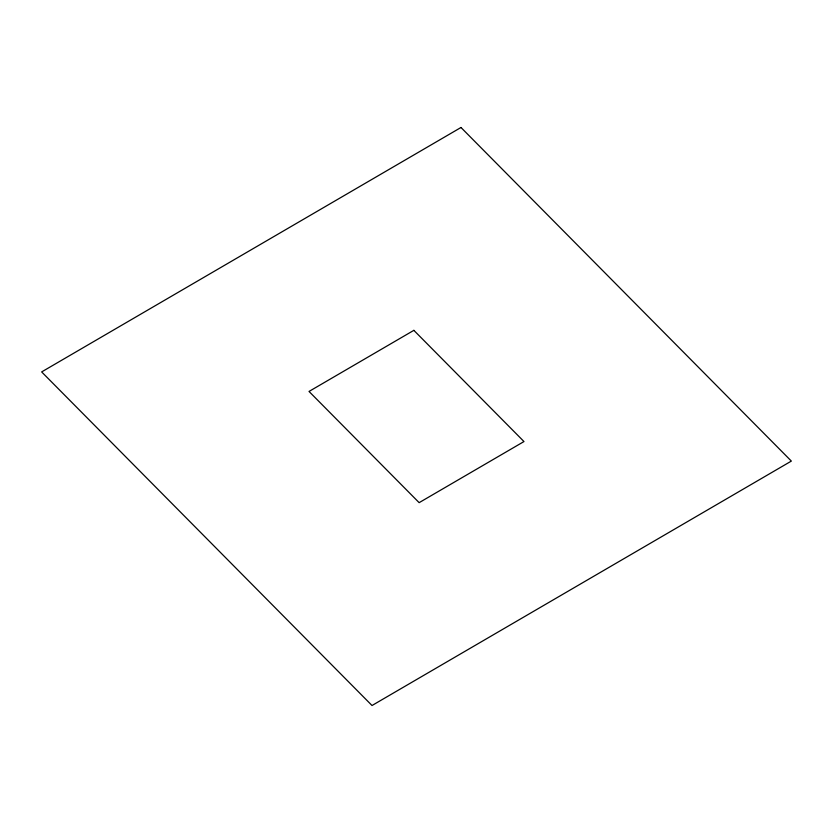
<?xml version="1.0" encoding="UTF-8"?>
<svg xmlns="http://www.w3.org/2000/svg" width="833" height="833" viewBox="0 0 833 833"><rect width="100%" height="100%" fill="white"/><g stroke="black" fill="none" stroke-linecap="round" stroke-linejoin="round"><path stroke-width="1.25" d="M460.982 127.491L41.65 371.914L372.018 705.509L791.35 461.086L460.982 127.491M413.855 330.347L309.022 391.448L419.145 502.653L523.978 441.552L413.855 330.347"/></g></svg>
